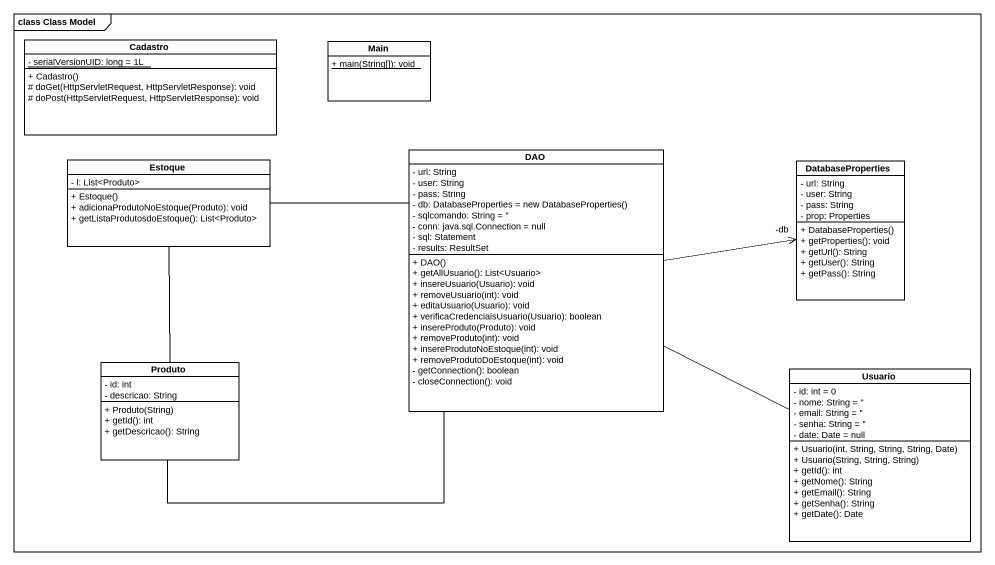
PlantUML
@startuml
mainframe class Class Model
hide circle
hide empty members
skinparam classAttributeIconSize 0
class Cadastro {
  {static} - serialVersionUID: long = 1L
  + Cadastro()
  # doGet(HttpServletRequest, HttpServletResponse): void
  # doPost(HttpServletRequest, HttpServletResponse): void
}
class Main {
  {static} + main(String[]): void
}
class Estoque {
  - l: List<Produto>
  + Estoque()
  + adicionaProdutoNoEstoque(Produto): void
  + getListaProdutosdoEstoque(): List<Produto>
}
class DAO {
  - url: String
  - user: String
  - pass: String
  {field} - db: DatabaseProperties = new DatabaseProperties()
  - sqlcomando: String = ''
  - conn: java.sql.Connection = null
  - sql: Statement
  - results: ResultSet
  + DAO()
  + getAllUsuario(): List<Usuario>
  + insereUsuario(Usuario): void
  + removeUsuario(int): void
  + editaUsuario(Usuario): void
  + verificaCredenciaisUsuario(Usuario): boolean
  + insereProduto(Produto): void
  + removeProduto(int): void
  + insereProdutoNoEstoque(int): void
  + removeProdutoDoEstoque(int): void
  - getConnection(): boolean
  - closeConnection(): void
}
class DatabaseProperties {
  - url: String
  - user: String
  - pass: String
  - prop: Properties
  + DatabaseProperties()
  + getProperties(): void
  + getUrl(): String
  + getUser(): String
  + getPass(): String
}
class Produto {
  - id: int
  - descricao: String
  + Produto(String)
  + getId(): int
  + getDescricao(): String
}
class Usuario {
  - id: int = 0
  - nome: String = ''
  - email: String = ''
  - senha: String = ''
  - date: Date = null
  + Usuario(int, String, String, String, Date)
  + Usuario(String, String, String)
  + getId(): int
  + getNome(): String
  + getEmail(): String
  + getSenha(): String
  + getDate(): Date
}
Estoque -- Produto
DAO -left- Estoque
DAO -right-> "-db" DatabaseProperties
DAO -left- Produto
DAO -right- Usuario
@enduml
